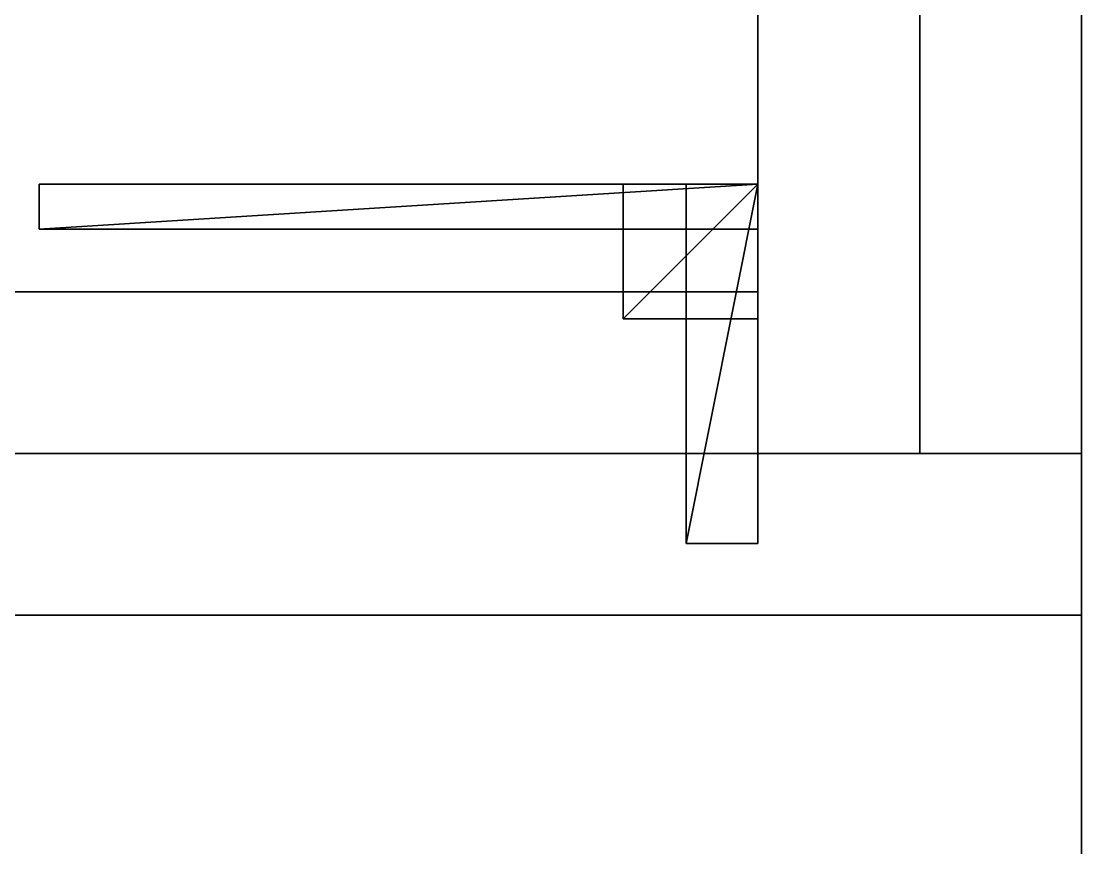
# Model space of a CAD drawing. Extents: x 0 to 6014, y -2463 to 0.
# Drawn here: x 3453 to 3571.9, y -2076.9 to -1984.9 of the extents above; entities that cross this region are included whole.
import ezdxf

# ---------------------------------------------------------------- set-up
doc = ezdxf.new("R2010")
doc.units = 0
for name, color, linetype in [('LAYER0', 7, 'CONTINUOUS'), ('LAYER1', 7, 'CONTINUOUS'), ('LAYER381', 7, 'CONTINUOUS'), ('LAYER382', 7, 'CONTINUOUS'), ('LAYER462', 7, 'CONTINUOUS'), ('LAYER464', 2, 'CONTINUOUS'), ('LAYER465', 7, 'CONTINUOUS'), ('LAYER466', 253, 'CONTINUOUS'), ('LAYER467', 253, 'CONTINUOUS'), ('LAYER468', 253, 'CONTINUOUS'), ('LAYER469', 253, 'CONTINUOUS'), ('LAYER470', 253, 'CONTINUOUS'), ('LAYER471', 253, 'CONTINUOUS'), ('LAYER480', 7, 'CONTINUOUS'), ('LAYER482', 7, 'CONTINUOUS'), ('LAYER564', 251, 'CONTINUOUS')]:
    doc.layers.add(name, color=color, linetype=linetype)

msp = doc.modelspace()

# ---------------------------------------------------------------- linework, layer by layer
at = {"layer": 'LAYER0'}
for points, invisible_edges in [([(2107, -1850), (4585, -10), (2107, -2463), (2107, -1850)], 3), ([(2107, -2463), (4585, -10), (4585, -650), (2107, -2463)], 5), ([(2107, -2463), (4585, -650), (6013.69, -2463), (2107, -2463)], 3), ([(2107, -1850, 5), (6013.69, -2463, 5), (4585, -650, 5), (2107, -1850, 5)], 7), ([(6013.69, -2463, 5), (2107, -1850, 5), (2107, -2463, 5), (6013.69, -2463, 5)], 1)]:
    msp.add_3dface(points, dxfattribs=dict(at, invisible_edges=invisible_edges))
at = {"layer": 'LAYER381', "invisible_edges": 1}
for points in [[(3612, -1703, 895), (2257, -2303, 895), (2257, -1703, 895), (3612, -1703, 895)], [(2257, -2303, 895), (3612, -1703, 895), (3612, -2303, 895), (2257, -2303, 895)], [(3612, -2303, 915), (2257, -1703, 915), (2257, -2303, 915), (3612, -2303, 915)], [(2257, -1703, 915), (3612, -2303, 915), (3612, -1703, 915), (2257, -1703, 915)]]:
    msp.add_3dface(points, dxfattribs=at)
at = {"layer": 'LAYER382', "invisible_edges": 1}
for points in [[(3612, -1703, 5), (3571, -2303, 5), (3571, -1703, 5), (3612, -1703, 5)], [(3571, -2303, 5), (3612, -1703, 5), (3612, -2303, 5), (3571, -2303, 5)], [(3571, -1703, 895), (3571, -2303, 5), (3571, -2303, 895), (3571, -1703, 895)], [(3571, -2303, 5), (3571, -1703, 895), (3571, -1703, 5), (3571, -2303, 5)], [(3612, -2303, 895), (3571, -1703, 895), (3571, -2303, 895), (3612, -2303, 895)], [(3571, -1703, 895), (3612, -2303, 895), (3612, -1703, 895), (3571, -1703, 895)]]:
    msp.add_3dface(points, dxfattribs=at)
at = {"layer": 'LAYER462', "invisible_edges": 1}
for points in [[(3535, -2033, 895), (3535, -1733, 155), (3535, -2033, 155), (3535, -2033, 895)], [(3535, -1733, 155), (3535, -2033, 895), (3535, -1733, 895), (3535, -1733, 155)], [(3553, -2033, 155), (3535, -1733, 155), (3553, -1733, 155), (3553, -2033, 155)], [(3535, -1733, 155), (3553, -2033, 155), (3535, -2033, 155), (3535, -1733, 155)], [(3535, -2033, 895), (3553, -1733, 895), (3535, -1733, 895), (3535, -2033, 895)], [(3553, -1733, 895), (3535, -2033, 895), (3553, -2033, 895), (3553, -1733, 895)], [(3553, -1733, 895), (3553, -2033, 155), (3553, -1733, 155), (3553, -1733, 895)], [(3553, -2033, 155), (3553, -1733, 895), (3553, -2033, 895), (3553, -2033, 155)], [(3553, -2033, 155), (3535, -2033, 895), (3535, -2033, 155), (3553, -2033, 155)], [(3535, -2033, 895), (3553, -2033, 155), (3553, -2033, 895), (3535, -2033, 895)]]:
    msp.add_3dface(points, dxfattribs=at)
at = {"layer": 'LAYER464'}
for points in [[(3455, -2003, 842.5), (3455, -2008, 842.5), (3455, -2003, 865.5), (3455, -2003, 842.5)], [(3455, -2003, 865.5), (3455, -2008, 842.5), (3455, -2008, 865.5), (3455, -2003, 865.5)], [(3455, -2003, 865.5), (3455, -2008, 865.5), (3535, -2003, 865.5), (3455, -2003, 865.5)], [(3535, -2003, 865.5), (3455, -2008, 865.5), (3535, -2008, 865.5), (3535, -2003, 865.5)], [(3455, -2003, 865.5), (3535, -2003, 865.5), (3455, -2003, 842.5), (3455, -2003, 865.5)], [(3455, -2003, 842.5), (3535, -2003, 865.5), (3535, -2003, 842.5), (3455, -2003, 842.5)], [(3455, -2003, 842.5), (3535, -2003, 842.5), (3455, -2008, 842.5), (3455, -2003, 842.5)], [(3455, -2008, 842.5), (3535, -2003, 842.5), (3535, -2008, 842.5), (3455, -2008, 842.5)], [(3535, -2003, 865.5), (3535, -2008, 865.5), (3535, -2003, 842.5), (3535, -2003, 865.5)], [(3535, -2003, 842.5), (3535, -2008, 865.5), (3535, -2008, 842.5), (3535, -2003, 842.5)], [(3455, -2008, 842.5), (3535, -2008, 842.5), (3455, -2008, 865.5), (3455, -2008, 842.5)], [(3455, -2008, 865.5), (3535, -2008, 842.5), (3535, -2008, 865.5), (3455, -2008, 865.5)]]:
    msp.add_3dface(points, dxfattribs=at)
at = {"layer": 'LAYER465', "invisible_edges": 1}
for points in [[(3535, -2003, 842.5), (3455, -2003, 865.5), (3535, -2003, 865.5), (3535, -2003, 842.5)], [(3455, -2003, 865.5), (3535, -2003, 842.5), (3455, -2003, 842.5), (3455, -2003, 865.5)], [(3535, -2008, 865.5), (3455, -2003, 865.5), (3455, -2008, 865.5), (3535, -2008, 865.5)], [(3455, -2003, 865.5), (3535, -2008, 865.5), (3535, -2003, 865.5), (3455, -2003, 865.5)], [(3455, -2008, 842.5), (3455, -2003, 865.5), (3455, -2003, 842.5), (3455, -2008, 842.5)], [(3455, -2003, 865.5), (3455, -2008, 842.5), (3455, -2008, 865.5), (3455, -2003, 865.5)], [(3535, -2003, 842.5), (3455, -2008, 842.5), (3455, -2003, 842.5), (3535, -2003, 842.5)], [(3455, -2008, 842.5), (3535, -2003, 842.5), (3535, -2008, 842.5), (3455, -2008, 842.5)], [(3535, -2008, 865.5), (3535, -2003, 842.5), (3535, -2003, 865.5), (3535, -2008, 865.5)], [(3535, -2003, 842.5), (3535, -2008, 865.5), (3535, -2008, 842.5), (3535, -2003, 842.5)], [(3455, -2008, 842.5), (3535, -2008, 865.5), (3455, -2008, 865.5), (3455, -2008, 842.5)], [(3535, -2008, 865.5), (3455, -2008, 842.5), (3535, -2008, 842.5), (3535, -2008, 865.5)]]:
    msp.add_3dface(points, dxfattribs=at)
at = {"layer": 'LAYER466'}
for points in [[(3520, -2003, 850.5), (3520, -2018, 850.5), (3520, -2003, 865.5), (3520, -2003, 850.5)], [(3520, -2003, 865.5), (3520, -2018, 850.5), (3520, -2018, 865.5), (3520, -2003, 865.5)], [(3520, -2003, 865.5), (3520, -2018, 865.5), (3535, -2003, 865.5), (3520, -2003, 865.5)], [(3535, -2003, 865.5), (3520, -2018, 865.5), (3535, -2018, 865.5), (3535, -2003, 865.5)], [(3520, -2003, 865.5), (3535, -2003, 865.5), (3520, -2003, 850.5), (3520, -2003, 865.5)], [(3520, -2003, 850.5), (3535, -2003, 865.5), (3535, -2003, 850.5), (3520, -2003, 850.5)], [(3520, -2003, 850.5), (3535, -2003, 850.5), (3520, -2018, 850.5), (3520, -2003, 850.5)], [(3520, -2018, 850.5), (3535, -2003, 850.5), (3535, -2018, 850.5), (3520, -2018, 850.5)], [(3535, -2003, 865.5), (3535, -2018, 865.5), (3535, -2003, 850.5), (3535, -2003, 865.5)], [(3535, -2003, 850.5), (3535, -2018, 865.5), (3535, -2018, 850.5), (3535, -2003, 850.5)], [(3520, -2018, 850.5), (3535, -2018, 850.5), (3520, -2018, 865.5), (3520, -2018, 850.5)], [(3520, -2018, 865.5), (3535, -2018, 850.5), (3535, -2018, 865.5), (3520, -2018, 865.5)]]:
    msp.add_3dface(points, dxfattribs=at)
at = {"layer": 'LAYER467'}
for points in [[(3520, -2003, 850.5), (3520, -2018, 850.5), (3520, -2003, 865.5), (3520, -2003, 850.5)], [(3520, -2003, 865.5), (3520, -2018, 850.5), (3520, -2018, 865.5), (3520, -2003, 865.5)], [(3520, -2003, 865.5), (3520, -2018, 865.5), (3535, -2003, 865.5), (3520, -2003, 865.5)], [(3535, -2003, 865.5), (3520, -2018, 865.5), (3535, -2018, 865.5), (3535, -2003, 865.5)], [(3520, -2003, 865.5), (3535, -2003, 865.5), (3520, -2003, 850.5), (3520, -2003, 865.5)], [(3520, -2003, 850.5), (3535, -2003, 865.5), (3535, -2003, 850.5), (3520, -2003, 850.5)], [(3520, -2003, 850.5), (3535, -2003, 850.5), (3520, -2018, 850.5), (3520, -2003, 850.5)], [(3520, -2018, 850.5), (3535, -2003, 850.5), (3535, -2018, 850.5), (3520, -2018, 850.5)], [(3535, -2003, 865.5), (3535, -2018, 865.5), (3535, -2003, 850.5), (3535, -2003, 865.5)], [(3535, -2003, 850.5), (3535, -2018, 865.5), (3535, -2018, 850.5), (3535, -2003, 850.5)], [(3520, -2018, 850.5), (3535, -2018, 850.5), (3520, -2018, 865.5), (3520, -2018, 850.5)], [(3520, -2018, 865.5), (3535, -2018, 850.5), (3535, -2018, 865.5), (3520, -2018, 865.5)]]:
    msp.add_3dface(points, dxfattribs=at)
at = {"layer": 'LAYER468'}
for points in [[(3520, -2003, 850.5), (3520, -2018, 850.5), (3520, -2003, 865.5), (3520, -2003, 850.5)], [(3520, -2003, 865.5), (3520, -2018, 850.5), (3520, -2018, 865.5), (3520, -2003, 865.5)], [(3520, -2003, 865.5), (3520, -2018, 865.5), (3535, -2003, 865.5), (3520, -2003, 865.5)], [(3535, -2003, 865.5), (3520, -2018, 865.5), (3535, -2018, 865.5), (3535, -2003, 865.5)], [(3520, -2003, 865.5), (3535, -2003, 865.5), (3520, -2003, 850.5), (3520, -2003, 865.5)], [(3520, -2003, 850.5), (3535, -2003, 865.5), (3535, -2003, 850.5), (3520, -2003, 850.5)], [(3520, -2003, 850.5), (3535, -2003, 850.5), (3520, -2018, 850.5), (3520, -2003, 850.5)], [(3520, -2018, 850.5), (3535, -2003, 850.5), (3535, -2018, 850.5), (3520, -2018, 850.5)], [(3535, -2003, 865.5), (3535, -2018, 865.5), (3535, -2003, 850.5), (3535, -2003, 865.5)], [(3535, -2003, 850.5), (3535, -2018, 865.5), (3535, -2018, 850.5), (3535, -2003, 850.5)], [(3520, -2018, 850.5), (3535, -2018, 850.5), (3520, -2018, 865.5), (3520, -2018, 850.5)], [(3520, -2018, 865.5), (3535, -2018, 850.5), (3535, -2018, 865.5), (3520, -2018, 865.5)]]:
    msp.add_3dface(points, dxfattribs=at)
at = {"layer": 'LAYER469'}
for points in [[(3520, -2003, 850.5), (3520, -2018, 850.5), (3520, -2003, 865.5), (3520, -2003, 850.5)], [(3520, -2003, 865.5), (3520, -2018, 850.5), (3520, -2018, 865.5), (3520, -2003, 865.5)], [(3520, -2003, 865.5), (3520, -2018, 865.5), (3535, -2003, 865.5), (3520, -2003, 865.5)], [(3535, -2003, 865.5), (3520, -2018, 865.5), (3535, -2018, 865.5), (3535, -2003, 865.5)], [(3520, -2003, 865.5), (3535, -2003, 865.5), (3520, -2003, 850.5), (3520, -2003, 865.5)], [(3520, -2003, 850.5), (3535, -2003, 865.5), (3535, -2003, 850.5), (3520, -2003, 850.5)], [(3520, -2003, 850.5), (3535, -2003, 850.5), (3520, -2018, 850.5), (3520, -2003, 850.5)], [(3520, -2018, 850.5), (3535, -2003, 850.5), (3535, -2018, 850.5), (3520, -2018, 850.5)], [(3535, -2003, 865.5), (3535, -2018, 865.5), (3535, -2003, 850.5), (3535, -2003, 865.5)], [(3535, -2003, 850.5), (3535, -2018, 865.5), (3535, -2018, 850.5), (3535, -2003, 850.5)], [(3520, -2018, 850.5), (3535, -2018, 850.5), (3520, -2018, 865.5), (3520, -2018, 850.5)], [(3520, -2018, 865.5), (3535, -2018, 850.5), (3535, -2018, 865.5), (3520, -2018, 865.5)]]:
    msp.add_3dface(points, dxfattribs=at)
at = {"layer": 'LAYER470'}
for points in [[(3527, -2003, 857.5), (3527, -2043, 857.5), (3527, -2003, 865.5), (3527, -2003, 857.5)], [(3527, -2003, 865.5), (3527, -2043, 857.5), (3527, -2043, 865.5), (3527, -2003, 865.5)], [(3527, -2003, 865.5), (3527, -2043, 865.5), (3535, -2003, 865.5), (3527, -2003, 865.5)], [(3535, -2003, 865.5), (3527, -2043, 865.5), (3535, -2043, 865.5), (3535, -2003, 865.5)], [(3527, -2003, 865.5), (3535, -2003, 865.5), (3527, -2003, 857.5), (3527, -2003, 865.5)], [(3527, -2003, 857.5), (3535, -2003, 865.5), (3535, -2003, 857.5), (3527, -2003, 857.5)], [(3527, -2003, 857.5), (3535, -2003, 857.5), (3527, -2043, 857.5), (3527, -2003, 857.5)], [(3527, -2043, 857.5), (3535, -2003, 857.5), (3535, -2043, 857.5), (3527, -2043, 857.5)], [(3535, -2003, 865.5), (3535, -2043, 865.5), (3535, -2003, 857.5), (3535, -2003, 865.5)], [(3535, -2003, 857.5), (3535, -2043, 865.5), (3535, -2043, 857.5), (3535, -2003, 857.5)], [(3527, -2043, 857.5), (3535, -2043, 857.5), (3527, -2043, 865.5), (3527, -2043, 857.5)], [(3527, -2043, 865.5), (3535, -2043, 857.5), (3535, -2043, 865.5), (3527, -2043, 865.5)]]:
    msp.add_3dface(points, dxfattribs=at)
at = {"layer": 'LAYER471'}
for points in [[(3455, -2003, 849.5), (3455, -2008, 849.5), (3455, -2003, 865.5), (3455, -2003, 849.5)], [(3455, -2003, 865.5), (3455, -2008, 849.5), (3455, -2008, 865.5), (3455, -2003, 865.5)], [(3455, -2003, 865.5), (3455, -2008, 865.5), (3535, -2003, 865.5), (3455, -2003, 865.5)], [(3535, -2003, 865.5), (3455, -2008, 865.5), (3535, -2008, 865.5), (3535, -2003, 865.5)], [(3455, -2003, 865.5), (3535, -2003, 865.5), (3455, -2003, 849.5), (3455, -2003, 865.5)], [(3455, -2003, 849.5), (3535, -2003, 865.5), (3535, -2003, 849.5), (3455, -2003, 849.5)], [(3455, -2003, 849.5), (3535, -2003, 849.5), (3455, -2008, 849.5), (3455, -2003, 849.5)], [(3455, -2008, 849.5), (3535, -2003, 849.5), (3535, -2008, 849.5), (3455, -2008, 849.5)], [(3535, -2003, 865.5), (3535, -2008, 865.5), (3535, -2003, 849.5), (3535, -2003, 865.5)], [(3535, -2003, 849.5), (3535, -2008, 865.5), (3535, -2008, 849.5), (3535, -2003, 849.5)], [(3455, -2008, 849.5), (3535, -2008, 849.5), (3455, -2008, 865.5), (3455, -2008, 849.5)], [(3455, -2008, 865.5), (3535, -2008, 849.5), (3535, -2008, 865.5), (3455, -2008, 865.5)]]:
    msp.add_3dface(points, dxfattribs=at)
at = {"layer": 'LAYER480', "invisible_edges": 1}
for points in [[(3071, -2033, 156), (3535, -1733, 156), (3535, -2033, 156), (3071, -2033, 156)], [(3535, -1733, 156), (3071, -2033, 156), (3071, -1733, 156), (3535, -1733, 156)], [(3071, -1733, 174), (3535, -2033, 174), (3535, -1733, 174), (3071, -1733, 174)], [(3535, -2033, 174), (3071, -1733, 174), (3071, -2033, 174), (3535, -2033, 174)], [(3535, -2033, 174), (3535, -1733, 156), (3535, -1733, 174), (3535, -2033, 174)], [(3535, -1733, 156), (3535, -2033, 174), (3535, -2033, 156), (3535, -1733, 156)], [(3535, -2033, 174), (3071, -2033, 156), (3535, -2033, 156), (3535, -2033, 174)], [(3071, -2033, 156), (3535, -2033, 174), (3071, -2033, 174), (3071, -2033, 156)]]:
    msp.add_3dface(points, dxfattribs=at)
at = {"layer": 'LAYER482', "invisible_edges": 1}
for points in [[(3071, -2015, 775), (3535, -2033, 775), (3071, -2033, 775), (3071, -2015, 775)], [(3535, -2033, 775), (3071, -2015, 775), (3535, -2015, 775), (3535, -2033, 775)], [(3535, -2015, 895), (3071, -2033, 895), (3535, -2033, 895), (3535, -2015, 895)], [(3071, -2033, 895), (3535, -2015, 895), (3071, -2015, 895), (3071, -2033, 895)], [(3071, -2015, 775), (3535, -2015, 895), (3535, -2015, 775), (3071, -2015, 775)], [(3535, -2015, 895), (3071, -2015, 775), (3071, -2015, 895), (3535, -2015, 895)], [(3535, -2015, 895), (3535, -2033, 775), (3535, -2015, 775), (3535, -2015, 895)], [(3535, -2033, 775), (3535, -2015, 895), (3535, -2033, 895), (3535, -2033, 775)], [(3071, -2033, 895), (3535, -2033, 775), (3535, -2033, 895), (3071, -2033, 895)], [(3535, -2033, 775), (3071, -2033, 895), (3071, -2033, 775), (3535, -2033, 775)]]:
    msp.add_3dface(points, dxfattribs=at)
at = {"layer": 'LAYER564', "invisible_edges": 1}
for points in [[(3571, -2033, 895), (2257, -2033, 5), (2257, -2033, 895), (3571, -2033, 895)], [(2257, -2033, 5), (3571, -2033, 895), (3571, -2033, 5), (2257, -2033, 5)], [(3571, -2051, 5), (2257, -2033, 5), (3571, -2033, 5), (3571, -2051, 5)], [(2257, -2033, 5), (3571, -2051, 5), (2257, -2051, 5), (2257, -2033, 5)], [(2257, -2051, 895), (3571, -2033, 895), (2257, -2033, 895), (2257, -2051, 895)], [(3571, -2033, 895), (2257, -2051, 895), (3571, -2051, 895), (3571, -2033, 895)], [(3571, -2033, 895), (3571, -2051, 5), (3571, -2033, 5), (3571, -2033, 895)], [(3571, -2051, 5), (3571, -2033, 895), (3571, -2051, 895), (3571, -2051, 5)], [(3571, -2051, 5), (2257, -2051, 895), (2257, -2051, 5), (3571, -2051, 5)], [(2257, -2051, 895), (3571, -2051, 5), (3571, -2051, 895), (2257, -2051, 895)]]:
    msp.add_3dface(points, dxfattribs=at)

# ---------------------------------------------------------------- meshes
at = {"layer": 'LAYER1'}
mesh = msp.add_polymesh((11, 2), dxfattribs=at)
for k, corner in enumerate([(2257, -1700, 2554), (2257, -2463, 2554), (150, -1700, 2554), (2257, -1700, 2554), (150, -170, 2554), (150, -1700, 2554), (933, -170, 2554), (150, -170, 2554), (933, -430, 2554), (933, -170, 2554), (1658, -430, 2554), (933, -430, 2554), (1658, -160, 2554), (1658, -430, 2554), (4428, -160, 2554), (1658, -160, 2554), (4428, -800, 2554), (4428, -160, 2554), (6013.688, -800, 2554), (4428, -800, 2554), (6013.688, -650, 2554), (4578, -650, 2554)]):
    mesh.set_mesh_vertex(divmod(k, 2), corner)

doc.saveas('drawing.dxf')
